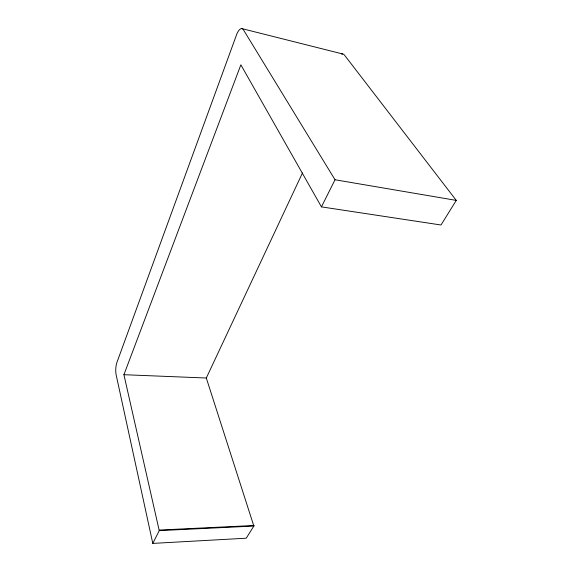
<?xml version="1.0" encoding="UTF-8"?>
<svg xmlns="http://www.w3.org/2000/svg" width="572" height="572" viewBox="0 0 572 572"><rect width="100%" height="100%" fill="white"/><g stroke="black" fill="none" stroke-linecap="round" stroke-linejoin="round"><path stroke-width="0.86" d="M302.495 172.908L206.306 378.021L253.846 526.054L159.238 530.63L159.531 530.037L254.197 525.482L246.232 538.209L152.795 543.4L159.238 530.63L123.917 374.703L240.862 64.815L321.443 206.878L440.991 224.996L456.277 200.393L344.537 55.177A11.719 5.491 -75.3 0 0 341.527 54.025M321.443 206.878L335.02 179.758L243.407 29.765A12.477 4.533 -77.9 0 0 237.015 33.526L116.91 362.455A8.794 2.581 -86.7 0 0 116.13 374.774L152.795 543.4M123.917 374.703L206.306 378.021M335.02 179.758L456.277 200.393M241.856 28.6L342.649 53.968"/></g></svg>
